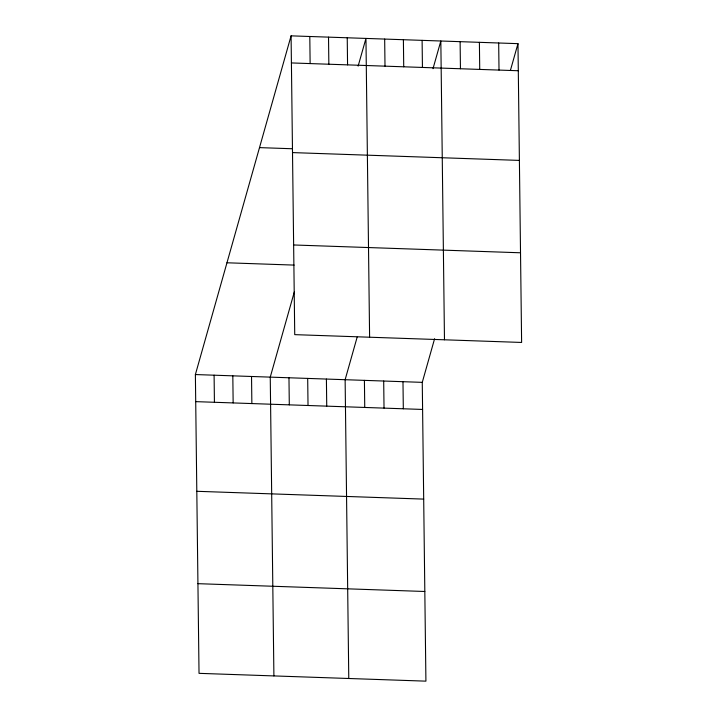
<?xml version="1.0" encoding="UTF-8"?>
<svg xmlns="http://www.w3.org/2000/svg" width="717" height="717" viewBox="0 0 717 717"><rect width="100%" height="100%" fill="white"/><g stroke="black" fill="none" stroke-linecap="round" stroke-linejoin="round"><path stroke-width="1.08" d="M434.601 338.72L422.268 382.358L425.916 681.15L199.03 673.344L195.382 374.552L291.084 35.85L517.97 43.656L521.617 342.448L294.732 334.642L291.084 35.85M294.311 291.971L270.255 377.133L273.903 675.916M358.133 66.107L365.957 38.431L369.605 337.214M357.156 337.124L345.128 379.705L348.776 678.497M433.005 68.68L440.83 41.003L444.477 339.795M510.45 70.275L517.97 43.656M291.416 62.935L518.301 70.741M259.5 147.621L292.536 148.76M292.509 152.596L519.395 160.402M293.638 244.972L520.524 252.787M226.957 262.78L294.131 265.093M195.382 374.552L422.268 382.358M195.714 401.637L422.6 409.443M196.808 491.297L423.693 499.104M197.937 583.674L424.822 591.489M498.682 42.993L499.014 70.078M479.395 42.33L479.727 69.415M460.117 41.667L460.448 68.751M422.107 40.358L422.438 67.443M403.393 39.713L403.725 66.798M402.981 381.695L403.312 408.78M384.671 39.068L385.002 66.152M383.694 381.032L384.025 408.116M364.415 380.368L364.747 407.453M347.234 37.786L347.566 64.862M328.52 37.141L328.852 64.216M326.405 379.06L326.737 406.145M309.798 36.495L310.129 63.571M307.692 378.415L308.023 405.499M288.969 377.769L289.301 404.854M251.533 376.488L251.864 403.563M232.819 375.842L233.15 402.918M214.096 375.197L214.428 402.282"/></g></svg>
